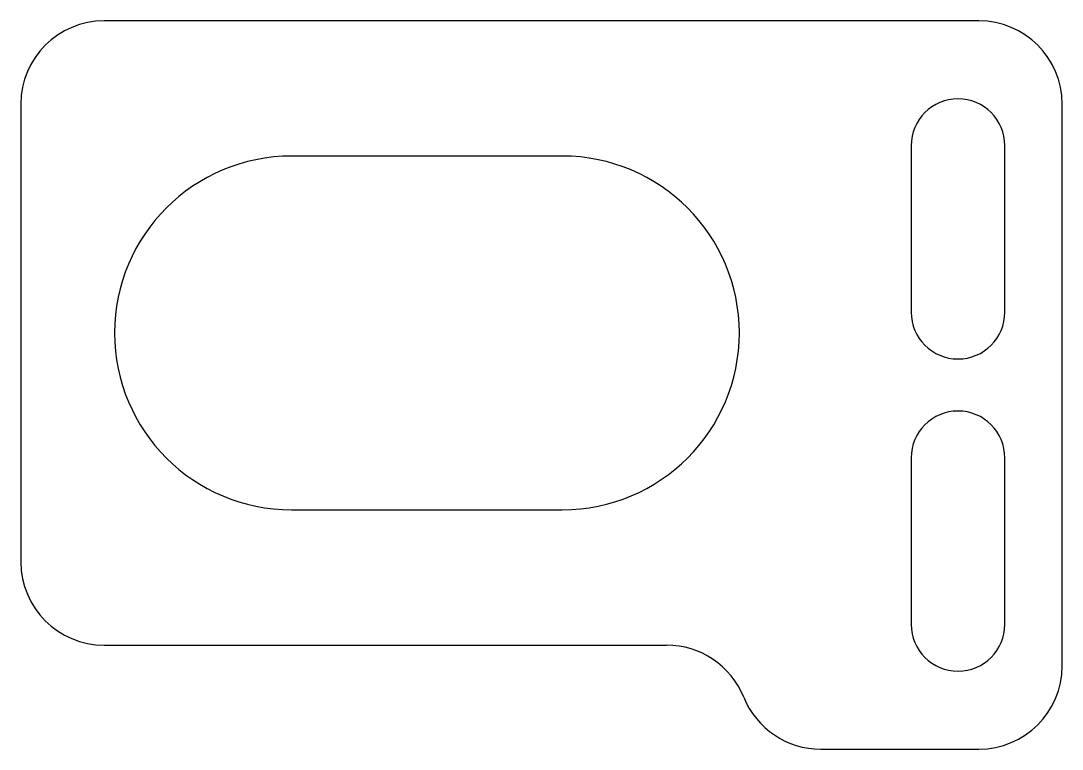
# Model space of a CAD drawing. Header units: millimetres. Extents: x 0 to 50, y -35 to 0.
import ezdxf

# ---------------------------------------------------------------- set-up
doc = ezdxf.new("R2010")
doc.units = ezdxf.units.MM

msp = doc.modelspace()

# ---------------------------------------------------------------- linework, layer by layer
at = {"color": 7, "linetype": 'Continuous', "lineweight": 25}
for p, q in [((46, 0), (4, 0)), ((0, -4), (0, -26)), ((50, -31), (50, -4)), ((42.75, -6), (42.75, -14)), ((47.25, -14), (47.25, -6)), ((26, -6.5), (13, -6.5)), ((42.75, -21), (42.75, -29)), ((47.25, -29), (47.25, -21)), ((13, -23.5), (26, -23.5)), ((4, -30), (31, -30)), ((38.416, -35), (46, -35))]:
    msp.add_line(p, q, dxfattribs=at)
for centre, radius, start, end in [((4, -4), 4, 90, 180), ((46, -4), 4, 0, 90), ((45, -6), 2.25, 0, 180), ((13, -15), 8.5, 90, 270), ((26, -15), 8.5, 270, 90), ((45, -14), 2.25, 180, 0), ((45, -21), 2.25, 0, 180), ((4, -26), 4, 180, 270), ((45, -29), 2.25, 180, 0), ((31, -34), 4, 22.0243, 90), ((46, -31), 4, 270, 0), ((38.416, -31), 4, 202.0243, 270)]:
    msp.add_arc(centre, radius, start, end, dxfattribs=at)

doc.saveas('drawing.dxf')
